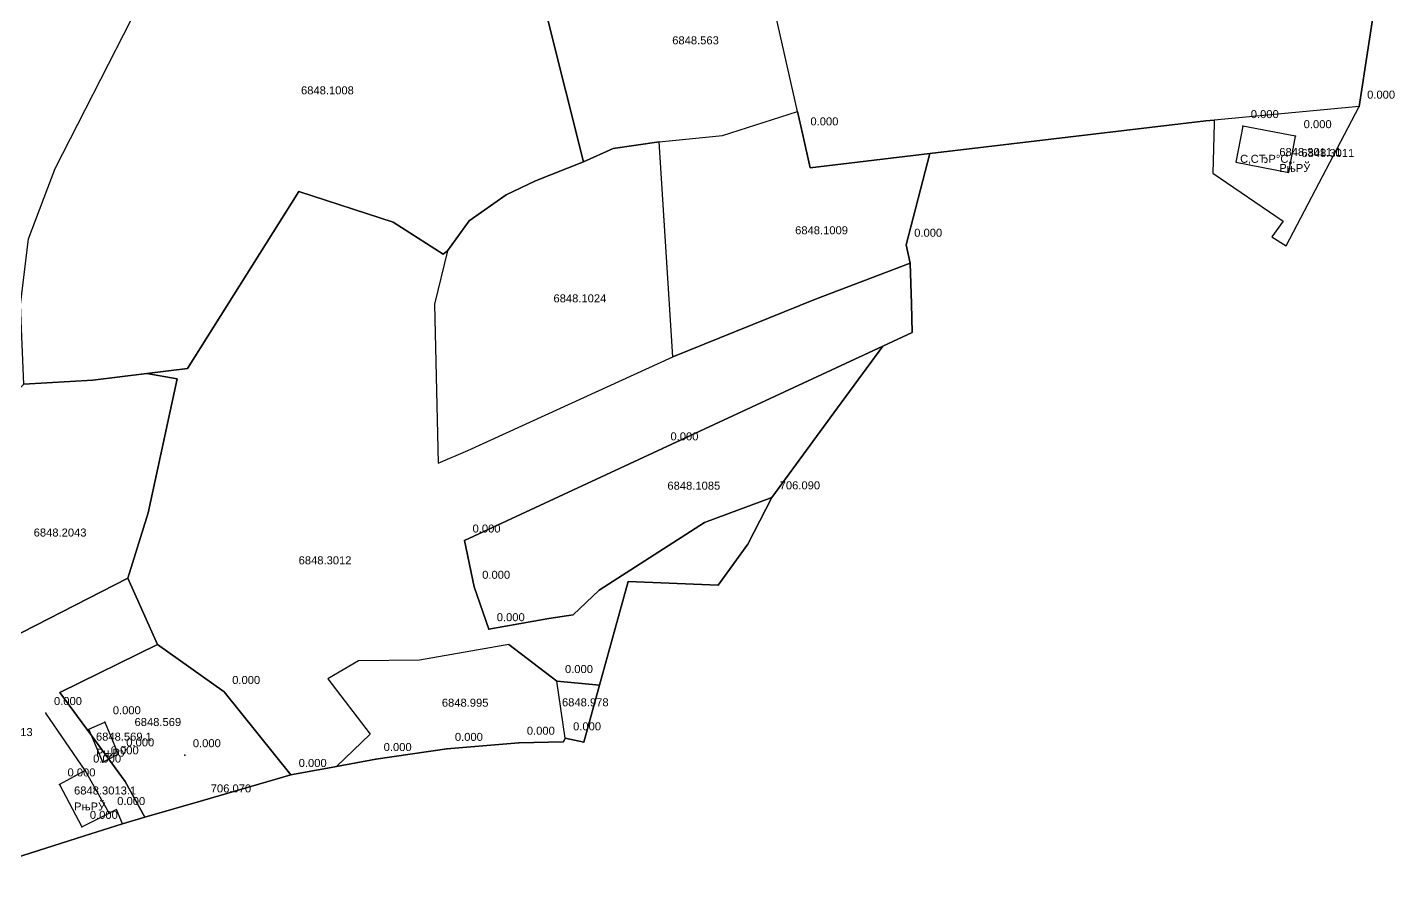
# Model space of a CAD drawing. Header units: metres. Extents: x 8504925 to 8509157, y 4588840 to 4591954.
# Drawn here: x 8505984.3 to 8506155.2, y 4590363.5 to 4590468.9 of the extents above; entities that cross this region are included whole.
import ezdxf

# ---------------------------------------------------------------- set-up
doc = ezdxf.new("R2010")
doc.units = ezdxf.units.M
for name, color, linetype in [('cad13', 30, 'Continuous'), ('cad140', 7, 'Continuous'), ('cad144', 7, 'Continuous'), ('cad145', 7, 'Continuous'), ('cad146', 7, 'Continuous'), ('cad176', 7, 'Continuous'), ('cad_cont_1', 30, 'Continuous'), ('cad_cont_2', 7, 'Continuous'), ('cad_cont_3', 7, 'Continuous'), ('points', 1, 'Continuous'), ('texts', 7, 'Continuous')]:
    doc.layers.add(name, color=color, linetype=linetype)
doc.styles.get("Standard").update_dxf_attribs({"font": 'arial.ttf'})

msp = doc.modelspace()

# ---------------------------------------------------------------- linework, layer by layer
at = {"layer": 'cad13'}
for points in [[(8506141.94, 4590450.74), (8506142.81, 4590455.26), (8506136.2, 4590456.52), (8506135.33, 4590452), (8506141.94, 4590450.74)], [(8505991.98, 4590381.16), (8505993.99, 4590382.01), (8505995.67, 4590378), (8505994.5, 4590377.39), (8505993.73, 4590377), (8505992.32, 4590380.35), (8505991.98, 4590381.16)], [(8505991.12, 4590368.93), (8505994.54, 4590370.66), (8505991.53, 4590375.97), (8505988.33, 4590374.24), (8505991.12, 4590368.93)]]:
    msp.add_lwpolyline(points, dxfattribs=at)
at = {"layer": 'cad140'}
for points in [[(8506045.73, 4590379.45), (8506036.74, 4590378.68), (8506027.84, 4590377.41)], [(8506053.84, 4590379.52), (8506051.51, 4590380)], [(8506027.84, 4590377.41), (8506022.94, 4590376.487)], [(8506017.22, 4590375.42), (8506006.23, 4590372.24)], [(8506022.94, 4590376.487), (8506017.22, 4590375.42)], [(8506006.23, 4590372.24), (8505998.999, 4590370.125)], [(8505998.999, 4590370.125), (8505996.2, 4590369.31)]]:
    msp.add_lwpolyline(points, dxfattribs=at)
at = {"layer": 'cad144'}
for points in [[(8506148.29, 4590515.33), (8506153.76, 4590487.4), (8506154.1, 4590484.44), (8506154.11, 4590481.01), (8506150.74, 4590458.95)], [(8506080.556, 4590458.331), (8506075.64, 4590480.13)], [(8506082.13, 4590451.32), (8506081.17, 4590455.61), (8506080.556, 4590458.331)], [(8506150.74, 4590458.95), (8506132.62, 4590457.28)], [(8506131.58, 4590457.17), (8506097.112, 4590453.092)], [(8506132.62, 4590457.28), (8506131.58, 4590457.17)], [(8506097.112, 4590453.092), (8506082.13, 4590451.32)], [(8506094.89, 4590430.73), (8506094.82, 4590434.32), (8506094.65, 4590439.37)], [(8506094.89, 4590430.73), (8506091.23, 4590429.034)], [(8506041.97, 4590393.64), (8506040.15, 4590398.94), (8506038.95, 4590404.72), (8506063.68, 4590416.24), (8506091.23, 4590429.034)], [(8506044.492, 4590391.72), (8506050.5, 4590387.16)], [(8506051.51, 4590380), (8506050.5, 4590387.16)], [(8505991.53, 4590375.97), (8505986.64, 4590383.16)], [(8506051.51, 4590380), (8506051.32, 4590379.56), (8506045.73, 4590379.45)], [(8505996.2, 4590369.31), (8505995.447, 4590371.115), (8505994.54, 4590370.66)], [(8505991.47, 4590367.8), (8505977.82, 4590363.46)]]:
    msp.add_lwpolyline(points, dxfattribs=at)
at = {"layer": 'cad145'}
msp.add_lwpolyline([(8506008.91, 4590385.79), (8506017.22, 4590375.42)], dxfattribs=at)
at = {"layer": 'cad146'}
for points in [[(8505983.88, 4590424.25), (8505983.44, 4590434.19), (8505984.44, 4590442.44), (8505987.79, 4590451.23), (8506003.01, 4590481.02), (8506005.75, 4590483.79), (8506012.02, 4590486.69), (8506043.12, 4590496.66)], [(8506053.82, 4590452.06), (8506049.33, 4590469.97)], [(8506063.26, 4590454.57), (8506071.19, 4590455.34), (8506080.556, 4590458.331)], [(8506063.26, 4590454.57), (8506057.5, 4590453.71), (8506053.82, 4590452.06)], [(8506064.99, 4590427.7), (8506063.26, 4590454.57)], [(8506036.81, 4590440.95), (8506039.53, 4590444.66), (8506044.13, 4590447.91), (8506047.81, 4590449.67), (8506053.82, 4590452.06)], [(8505999.24, 4590425.59), (8506004.32, 4590426.23), (8506018.25, 4590448.36), (8506030.03, 4590444.53), (8506036.26, 4590440.52), (8506036.81, 4590440.95)], [(8506036.81, 4590440.95), (8506035.19, 4590434.26), (8506035.65, 4590414.39), (8506039.37, 4590415.99), (8506064.99, 4590427.7)], [(8506064.99, 4590427.7), (8506082.8, 4590434.89), (8506094.65, 4590439.37)], [(8505999.24, 4590425.59), (8505992.48, 4590424.78), (8505983.88, 4590424.25)], [(8505996.88, 4590400.02), (8505999.4, 4590408.2), (8506003.04, 4590424.94), (8505999.24, 4590425.59)], [(8506041.97, 4590393.64), (8506049.46, 4590394.98), (8506052.52, 4590395.45), (8506055.79, 4590398.53), (8506068.95, 4590406.96), (8506077.33, 4590410.12)], [(8505996.88, 4590400.02), (8505967.16, 4590384.82)], [(8506000.58, 4590391.71), (8505996.88, 4590400.02)], [(8505998.999, 4590370.125), (8505996.55, 4590374.6), (8505994.5, 4590377.39), (8505992.32, 4590380.35), (8505988.35, 4590385.74), (8506000.58, 4590391.71)], [(8506008.91, 4590385.79), (8506000.58, 4590391.71)], [(8506044.492, 4590391.72), (8506033.31, 4590389.75), (8506025.7, 4590389.7), (8506021.86, 4590387.45), (8506027.15, 4590380.53), (8506022.94, 4590376.487)], [(8506055.819, 4590386.662), (8506050.5, 4590387.16)]]:
    msp.add_lwpolyline(points, dxfattribs=at)
at = {"layer": 'cad176'}
for points in [[(8506132.62, 4590457.28), (8506132.61, 4590456.85), (8506132.47, 4590450.63), (8506141.24, 4590444.64), (8506139.82, 4590442.68), (8506141.62, 4590441.56), (8506150.74, 4590458.95)], [(8506094.65, 4590439.37), (8506094.14, 4590441.69), (8506097.112, 4590453.092)], [(8506077.33, 4590410.12), (8506085.549, 4590421.304), (8506091.23, 4590429.034)], [(8506055.819, 4590386.662), (8506059.41, 4590399.62), (8506070.64, 4590399.13), (8506074.36, 4590404.28), (8506077.33, 4590410.12)], [(8506053.84, 4590379.52), (8506055.819, 4590386.662)], [(8505991.47, 4590367.8), (8505996.2, 4590369.31)]]:
    msp.add_lwpolyline(points, dxfattribs=at)
at = {"layer": 'cad_cont_1'}
for points in [[(8506141.94, 4590450.74), (8506142.81, 4590455.26), (8506136.2, 4590456.52), (8506135.33, 4590452), (8506141.94, 4590450.74)], [(8505991.98, 4590381.16), (8505993.99, 4590382.01), (8505995.67, 4590378), (8505994.5, 4590377.39), (8505993.73, 4590377), (8505992.32, 4590380.35), (8505991.98, 4590381.16)], [(8505991.12, 4590368.93), (8505994.54, 4590370.66), (8505991.53, 4590375.97), (8505988.33, 4590374.24), (8505991.12, 4590368.93)]]:
    msp.add_lwpolyline(points, dxfattribs=at)
at = {"layer": 'cad_cont_2'}
for points in [[(8505983.44, 4590434.19), (8505984.44, 4590442.44), (8505987.79, 4590451.23), (8506003.01, 4590481.02), (8506005.75, 4590483.79), (8506012.02, 4590486.69), (8506043.12, 4590496.66), (8506043.12, 4590496.66), (8506040.36, 4590498.17), (8506040.36, 4590498.17), (8506030.33, 4590493.6), (8506015.64, 4590498.24), (8506015.64, 4590498.24), (8505993.63, 4590504.43), (8505993.63, 4590504.43), (8505991.63, 4590499.88), (8505987.95, 4590494.06), (8505982.12, 4590482.09)], [(8505983.44, 4590434.19), (8505984.44, 4590442.44), (8505987.79, 4590451.23), (8506003.01, 4590481.02)], [(8506072.15, 4590479.11), (8506049.33, 4590469.97), (8506049.33, 4590469.97), (8506053.82, 4590452.06), (8506053.82, 4590452.06), (8506057.5, 4590453.71), (8506063.26, 4590454.57), (8506063.26, 4590454.57), (8506071.19, 4590455.34), (8506080.556, 4590458.331), (8506080.556, 4590458.331), (8506075.64, 4590480.13), (8506075.64, 4590480.13), (8506072.15, 4590479.11)], [(8506154.11, 4590481.01), (8506150.74, 4590458.95), (8506150.74, 4590458.95), (8506132.62, 4590457.28), (8506132.62, 4590457.28), (8506131.58, 4590457.17), (8506131.58, 4590457.17), (8506097.112, 4590453.092), (8506097.112, 4590453.092), (8506082.13, 4590451.32), (8506082.13, 4590451.32), (8506081.17, 4590455.61), (8506080.556, 4590458.331), (8506080.556, 4590458.331), (8506075.64, 4590480.13)], [(8506049.33, 4590469.97), (8506053.82, 4590452.06), (8506053.82, 4590452.06), (8506047.81, 4590449.67), (8506044.13, 4590447.91), (8506039.53, 4590444.66), (8506036.81, 4590440.95), (8506036.81, 4590440.95), (8506036.26, 4590440.52), (8506030.03, 4590444.53), (8506018.25, 4590448.36), (8506004.32, 4590426.23), (8505999.24, 4590425.59), (8505999.24, 4590425.59), (8505992.48, 4590424.78), (8505983.88, 4590424.25)], [(8506063.26, 4590454.57), (8506071.19, 4590455.34), (8506080.556, 4590458.331), (8506080.556, 4590458.331), (8506081.17, 4590455.61), (8506082.13, 4590451.32), (8506082.13, 4590451.32), (8506097.112, 4590453.092), (8506097.112, 4590453.092), (8506094.14, 4590441.69), (8506094.65, 4590439.37), (8506094.65, 4590439.37), (8506082.8, 4590434.89), (8506064.99, 4590427.7), (8506064.99, 4590427.7), (8506063.26, 4590454.57)], [(8506132.62, 4590457.28), (8506132.61, 4590456.85), (8506132.47, 4590450.63), (8506141.24, 4590444.64), (8506139.82, 4590442.68), (8506141.62, 4590441.56), (8506150.74, 4590458.95), (8506150.74, 4590458.95), (8506132.62, 4590457.28)], [(8506036.81, 4590440.95), (8506035.19, 4590434.26), (8506035.65, 4590414.39), (8506039.37, 4590415.99), (8506064.99, 4590427.7), (8506064.99, 4590427.7), (8506063.26, 4590454.57), (8506063.26, 4590454.57), (8506057.5, 4590453.71), (8506053.82, 4590452.06), (8506053.82, 4590452.06), (8506047.81, 4590449.67), (8506044.13, 4590447.91), (8506039.53, 4590444.66), (8506036.81, 4590440.95)], [(8505996.88, 4590400.02), (8505999.4, 4590408.2), (8506003.04, 4590424.94), (8505999.24, 4590425.59), (8505999.24, 4590425.59), (8506004.32, 4590426.23), (8506018.25, 4590448.36), (8506030.03, 4590444.53), (8506036.26, 4590440.52), (8506036.81, 4590440.95), (8506036.81, 4590440.95), (8506035.19, 4590434.26), (8506035.65, 4590414.39), (8506039.37, 4590415.99), (8506064.99, 4590427.7), (8506064.99, 4590427.7), (8506082.8, 4590434.89), (8506094.65, 4590439.37), (8506094.65, 4590439.37), (8506094.82, 4590434.32), (8506094.89, 4590430.73), (8506094.89, 4590430.73), (8506091.23, 4590429.034), (8506091.23, 4590429.034), (8506063.68, 4590416.24), (8506038.95, 4590404.72), (8506040.15, 4590398.94), (8506041.97, 4590393.64), (8506041.97, 4590393.64), (8506049.46, 4590394.98), (8506052.52, 4590395.45), (8506055.79, 4590398.53), (8506068.95, 4590406.96), (8506077.33, 4590410.12), (8506077.33, 4590410.12), (8506074.36, 4590404.28), (8506070.64, 4590399.13), (8506059.41, 4590399.62), (8506055.819, 4590386.662), (8506055.819, 4590386.662), (8506050.5, 4590387.16), (8506050.5, 4590387.16), (8506044.492, 4590391.72), (8506044.492, 4590391.72), (8506033.31, 4590389.75), (8506025.7, 4590389.7), (8506021.86, 4590387.45), (8506027.15, 4590380.53), (8506022.94, 4590376.487), (8506022.94, 4590376.487), (8506017.22, 4590375.42), (8506017.22, 4590375.42), (8506008.91, 4590385.79), (8506008.91, 4590385.79), (8506000.58, 4590391.71), (8506000.58, 4590391.71), (8505996.88, 4590400.02)], [(8506041.97, 4590393.64), (8506040.15, 4590398.94), (8506038.95, 4590404.72), (8506063.68, 4590416.24), (8506091.23, 4590429.034), (8506091.23, 4590429.034), (8506085.549, 4590421.304), (8506077.33, 4590410.12), (8506077.33, 4590410.12), (8506068.95, 4590406.96), (8506055.79, 4590398.53), (8506052.52, 4590395.45), (8506049.46, 4590394.98), (8506041.97, 4590393.64)], [(8505996.88, 4590400.02), (8505967.16, 4590384.82), (8505967.16, 4590384.82), (8505969.33, 4590407), (8505971.78, 4590412.04), (8505971.78, 4590412.04), (8505980.24, 4590420.64), (8505980.24, 4590420.64), (8505983.88, 4590424.25), (8505983.88, 4590424.25), (8505992.48, 4590424.78), (8505999.24, 4590425.59), (8505999.24, 4590425.59), (8506003.04, 4590424.94), (8505999.4, 4590408.2), (8505996.88, 4590400.02)], [(8505967.16, 4590384.82), (8505996.88, 4590400.02), (8505996.88, 4590400.02), (8506000.58, 4590391.71), (8506000.58, 4590391.71), (8505988.35, 4590385.74), (8505992.32, 4590380.35), (8505994.5, 4590377.39), (8505996.55, 4590374.6), (8505998.999, 4590370.125), (8505998.999, 4590370.125), (8505996.2, 4590369.31), (8505996.2, 4590369.31), (8505991.47, 4590367.8), (8505991.47, 4590367.8), (8505977.82, 4590363.46)], [(8505998.999, 4590370.125), (8505996.55, 4590374.6), (8505994.5, 4590377.39), (8505992.32, 4590380.35), (8505988.35, 4590385.74), (8506000.58, 4590391.71), (8506000.58, 4590391.71), (8506008.91, 4590385.79), (8506008.91, 4590385.79), (8506017.22, 4590375.42), (8506017.22, 4590375.42), (8506006.23, 4590372.24), (8506006.23, 4590372.24), (8505998.999, 4590370.125)], [(8506044.492, 4590391.72), (8506033.31, 4590389.75), (8506025.7, 4590389.7), (8506021.86, 4590387.45), (8506027.15, 4590380.53), (8506022.94, 4590376.487), (8506022.94, 4590376.487), (8506027.84, 4590377.41), (8506027.84, 4590377.41), (8506036.74, 4590378.68), (8506045.73, 4590379.45), (8506045.73, 4590379.45), (8506051.32, 4590379.56), (8506051.51, 4590380), (8506051.51, 4590380), (8506050.5, 4590387.16), (8506050.5, 4590387.16), (8506044.492, 4590391.72)], [(8506051.51, 4590380), (8506050.5, 4590387.16), (8506050.5, 4590387.16), (8506055.819, 4590386.662), (8506055.819, 4590386.662), (8506053.84, 4590379.52), (8506053.84, 4590379.52), (8506051.51, 4590380)]]:
    msp.add_lwpolyline(points, dxfattribs=at)
at = {"layer": 'cad_cont_3'}
msp.add_lwpolyline([(8505977.82, 4590363.46), (8505991.47, 4590367.8), (8505991.47, 4590367.8), (8505996.2, 4590369.31), (8505996.2, 4590369.31), (8505998.999, 4590370.125), (8505998.999, 4590370.125), (8506006.23, 4590372.24), (8506006.23, 4590372.24), (8506017.22, 4590375.42), (8506017.22, 4590375.42), (8506022.94, 4590376.487), (8506022.94, 4590376.487), (8506027.84, 4590377.41), (8506027.84, 4590377.41), (8506036.74, 4590378.68), (8506045.73, 4590379.45), (8506045.73, 4590379.45), (8506051.32, 4590379.56), (8506051.51, 4590380), (8506051.51, 4590380), (8506053.84, 4590379.52), (8506053.84, 4590379.52), (8506055.819, 4590386.662), (8506055.819, 4590386.662), (8506059.41, 4590399.62), (8506070.64, 4590399.13), (8506074.36, 4590404.28), (8506077.33, 4590410.12), (8506077.33, 4590410.12), (8506085.549, 4590421.304), (8506091.23, 4590429.034), (8506091.23, 4590429.034), (8506094.89, 4590430.73), (8506094.89, 4590430.73), (8506094.82, 4590434.32), (8506094.65, 4590439.37), (8506094.65, 4590439.37), (8506094.14, 4590441.69), (8506097.112, 4590453.092), (8506097.112, 4590453.092), (8506131.58, 4590457.17), (8506131.58, 4590457.17), (8506132.62, 4590457.28), (8506132.62, 4590457.28), (8506132.61, 4590456.85), (8506132.47, 4590450.63), (8506141.24, 4590444.64), (8506139.82, 4590442.68), (8506141.62, 4590441.56), (8506150.74, 4590458.95), (8506150.74, 4590458.95), (8506154.11, 4590481.01)], dxfattribs=at)
at = {"layer": 'points'}
for p in [(8506150.74, 4590458.95), (8506081.17, 4590455.61), (8506136.2, 4590456.52), (8506142.81, 4590455.26), (8506094.14, 4590441.69), (8506063.68, 4590416.24), (8506077.33, 4590410.12), (8506038.95, 4590404.72), (8506040.15, 4590398.94), (8506041.97, 4590393.64), (8506008.91, 4590385.79), (8506050.5, 4590387.16), (8505986.64, 4590383.16), (8505993.99, 4590382.01), (8506045.73, 4590379.45), (8506051.51, 4590380), (8505993.73, 4590377), (8505995.67, 4590378), (8506003.99, 4590377.89), (8506027.84, 4590377.41), (8506036.74, 4590378.68), (8505991.53, 4590375.97), (8506017.22, 4590375.42), (8505988.33, 4590374.24), (8506006.23, 4590372.24), (8505994.54, 4590370.66), (8505991.12, 4590368.93)]:
    msp.add_point(p, dxfattribs=at)

# ---------------------------------------------------------------- texts
at = {"layer": 'cad_cont_1'}
for s, p in [('6848.3011.1', (8506140.761, 4590452.783)), ('6848.569.1', (8505992.883, 4590379.711)), ('6848.3013.1', (8505990.147, 4590372.98))]:
    msp.add_text(s, height=1, dxfattribs=at).set_placement(p)
at = {"layer": 'cad_cont_2'}
for s, p in [('6848.563', (8506064.9, 4590466.74)), ('6848.1008', (8506018.51, 4590460.49)), ('6848.3011', (8506143.528, 4590452.659)), ('6848.1009', (8506080.26, 4590443)), ('6848.1024', (8506050.06, 4590434.49)), ('6848.1085', (8506064.3, 4590411.08)), ('6848.2043', (8505985.1, 4590405.22)), ('6848.3012', (8506018.211, 4590401.749)), ('6848.995', (8506036.11, 4590383.95)), ('6848.978', (8506051.122, 4590384.004)), ('6848.569', (8505997.705, 4590381.538)), ('6848.3013', (8505978.37, 4590380.28))]:
    msp.add_text(s, height=1, dxfattribs=at).set_placement(p)
at = {"layer": 'points'}
for s, p in [('0.000', (8506151.74, 4590459.95)), ('0.000', (8506082.17, 4590456.61)), ('0.000', (8506137.2, 4590457.52)), ('0.000', (8506143.81, 4590456.26)), ('0.000', (8506095.14, 4590442.69)), ('0.000', (8506064.68, 4590417.24)), ('706.090', (8506078.33, 4590411.12)), ('0.000', (8506039.95, 4590405.72)), ('0.000', (8506041.15, 4590399.94)), ('0.000', (8506042.97, 4590394.64)), ('0.000', (8506051.5, 4590388.16)), ('0.000', (8506009.91, 4590386.79)), ('0.000', (8505987.64, 4590384.16)), ('0.000', (8505994.99, 4590383.01)), ('0.000', (8506037.74, 4590379.68)), ('0.000', (8506046.73, 4590380.45)), ('0.000', (8506052.51, 4590381)), ('0.000', (8505994.73, 4590378)), ('0.000', (8505996.67, 4590379)), ('0.000', (8506004.99, 4590378.89)), ('0.000', (8506028.84, 4590378.41)), ('0.000', (8505992.53, 4590376.97)), ('0.000', (8506018.22, 4590376.42)), ('0.000', (8505989.33, 4590375.24)), ('706.070', (8506007.23, 4590373.24)), ('0.000', (8505995.54, 4590371.66)), ('0.000', (8505992.12, 4590369.93))]:
    msp.add_text(s, height=1, dxfattribs=at).set_placement(p)
at = {"layer": 'texts'}
for s, p in [('С‚СЂР°С„.', (8506135.868, 4590451.93)), ('РњРЎ', (8506140.761, 4590450.783)), ('РњРЎ', (8505992.883, 4590377.711)), ('РњРЎ', (8505990.147, 4590370.98))]:
    msp.add_text(s, height=1, dxfattribs=at).set_placement(p)

doc.saveas('drawing.dxf')
